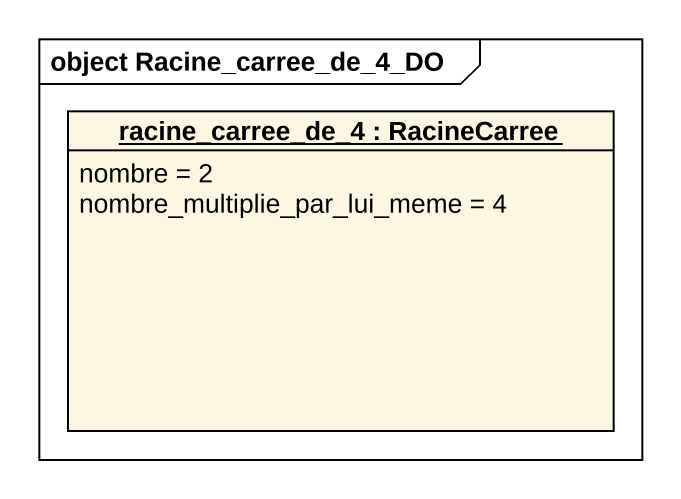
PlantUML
@startuml
mainframe object Racine_carree_de_4_DO
hide circle
hide empty members
object "racine_carree_de_4 : RacineCarree" as racine_carree_de_4 {
  nombre = 2
  nombre_multiplie_par_lui_meme = 4
}
@enduml
